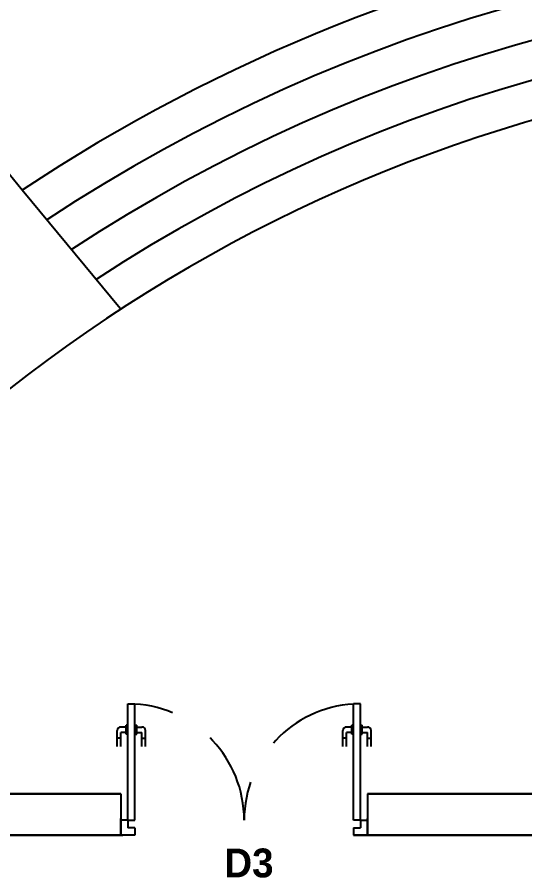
# Model space of a CAD drawing. Header units: inches. Extents: x 478327 to 492265, y -26791 to -22136.
# Drawn here: x 480458.2 to 480597, y -23206.8 to -22971.5 of the extents above; entities that cross this region are included whole.
import ezdxf

# ---------------------------------------------------------------- set-up
doc = ezdxf.new("R2010")
doc.units = ezdxf.units.IN
doc.header["$MEASUREMENT"] = 0
doc.linetypes.add('DASHED', pattern=[0.75, 0.5, -0.25])
for name, color, linetype in [('Grass', 90, 'Continuous'), ('I-WALL-FULL', 5, 'Continuous'), ('I-WALL-IN', 3, 'Continuous'), ('Parking', 7, 'Continuous')]:
    doc.layers.add(name, color=color, linetype=linetype)
doc.layers.add('I-ANNO-TEXT', color=7, linetype='Continuous', lineweight=18)
doc.styles.add('MICRO', font='')
doc.styles.get('MICRO').set_extended_font_data('MicrogrammaSSi', bold=True)

msp = doc.modelspace()

# ---------------------------------------------------------------- hatches: boundary and pattern name
at = {"layer": 'Grass'}
h = msp.add_hatch(dxfattribs=at)
h.set_pattern_fill('AR-SAND', color=256, scale=1.5)
h.set_pattern_definition([(37.5, (-250199.6223, 13377.2574), (-0.094490037, 2.8902356535), [0, -2.28, 0, -2.55, 0, -2.4375]), (7.5, (-250199.6223, 13377.2574), (2.654665058, 4.233219098), [0, -1.23, 0, -2.055, 0, -0.7875]), (327.5, (-250201.4673, 13377.2574), (4.671212793, 0.00848858), [0, -0.75, 0, -2.7, 0, -3.525]), (317.5, (-250201.4673, 13377.2574), (4.509189907, 1.316513347), [0, -0.375, 0, -1.77, 0, -2.025])])
edge = h.paths.add_edge_path()
edge.add_arc((480717.183, -23405.778), 464.889, 129.57892, 151.49111, ccw=False)
edge.add_line((480420.983, -23047.466), (480447.743, -23079.838))
edge.add_arc((480717.183, -23405.778), 422.889, 129.57892, 148.35205)
edge.add_line((480357.183, -23183.889), (480308.665, -23183.889))
edge = h.paths.add_edge_path()
edge.add_arc((480717.183, -23405.778), 464.889, 28.50889, 50.42108)
edge.add_line((481013.382, -23047.466), (480986.622, -23079.838))
edge.add_arc((480717.183, -23405.778), 422.889, 31.64795, 50.42108, ccw=False)
edge.add_line((481077.183, -23183.889), (481125.701, -23183.889))

# ---------------------------------------------------------------- linework, layer by layer
for p, q in [((480488.439, -23191.089, 6.93), (480488.439, -23159.268, 6.93)), ((480490.368, -23191.089, 6.93), (480490.368, -23159.268, 6.93)), ((480550.153, -23191.089, 6.93), (480550.153, -23159.268, 6.93)), ((480552.082, -23191.089, 6.93), (480552.082, -23159.268, 6.93)), ((480485.546, -23170.915, 6.93), (480485.546, -23166.575, 6.93)), ((480487.957, -23165.611, 6.93), (480486.511, -23165.611, 6.93)), ((480487.957, -23167.54, 6.93), (480487.957, -23165.129, 6.93)), ((480488.439, -23165.129, 6.93), (480487.957, -23165.129, 6.93)), ((480490.368, -23165.129, 6.93), (480490.85, -23165.129, 6.93)), ((480490.85, -23167.54, 6.93), (480490.85, -23165.129, 6.93)), ((480490.85, -23165.611, 6.93), (480492.296, -23165.611, 6.93)), ((480493.261, -23170.915, 6.93), (480493.261, -23166.575, 6.93)), ((480547.261, -23170.915, 6.93), (480547.261, -23166.575, 6.93)), ((480549.671, -23165.611, 6.93), (480548.225, -23165.611, 6.93)), ((480550.153, -23165.129, 6.93), (480549.671, -23165.129, 6.93)), ((480549.671, -23167.54, 6.93), (480549.671, -23165.129, 6.93)), ((480552.082, -23165.129, 6.93), (480552.564, -23165.129, 6.93)), ((480552.564, -23167.54, 6.93), (480552.564, -23165.129, 6.93)), ((480552.564, -23165.611, 6.93), (480554.011, -23165.611, 6.93)), ((480554.975, -23170.915, 6.93), (480554.975, -23166.575, 6.93)), ((480486.511, -23168.664, 6.93), (480485.546, -23168.664, 6.93)), ((480487.957, -23167.057, 6.93), (480486.511, -23167.057, 6.93)), ((480486.511, -23170.915, 6.93), (480486.511, -23167.057, 6.93)), ((480488.439, -23167.54, 6.93), (480487.957, -23167.54, 6.93)), ((480490.368, -23167.54, 6.93), (480490.85, -23167.54, 6.93)), ((480490.85, -23167.057, 6.93), (480492.296, -23167.057, 6.93)), ((480492.296, -23170.915, 6.93), (480492.296, -23167.057, 6.93)), ((480492.296, -23168.664, 6.93), (480493.261, -23168.664, 6.93)), ((480548.225, -23168.664, 6.93), (480547.261, -23168.664, 6.93)), ((480549.671, -23167.057, 6.93), (480548.225, -23167.057, 6.93)), ((480548.225, -23170.915, 6.93), (480548.225, -23167.057, 6.93)), ((480550.153, -23167.54, 6.93), (480549.671, -23167.54, 6.93)), ((480552.082, -23167.54, 6.93), (480552.564, -23167.54, 6.93)), ((480552.564, -23167.057, 6.93), (480554.011, -23167.057, 6.93)), ((480554.011, -23170.915, 6.93), (480554.011, -23167.057, 6.93)), ((480554.011, -23168.664, 6.93), (480554.975, -23168.664, 6.93)), ((479982.873, -23183.889), (480486.511, -23183.889, 2.378)), ((480486.511, -23183.889, 6.93), (480308.665, -23183.889, 6.93)), ((480486.511, -23183.889, 6.93), (480486.511, -23195.139, 6.93)), ((480554.011, -23183.889, 6.93), (480554.011, -23195.139, 6.93)), ((480672.452, -23183.889, 6.93), (480554.011, -23183.889, 6.93)), ((480554.011, -23183.889, 2.697), (480672.452, -23183.889, 3.256)), ((480488.439, -23191.089, 6.93), (480486.511, -23191.089, 6.93)), ((480488.439, -23191.089, 6.93), (480490.368, -23191.089, 6.93)), ((480488.439, -23191.089, 6.93), (480488.439, -23193.211, 6.93)), ((480488.439, -23191.089, 6.93), (480488.439, -23193.211, 6.93)), ((480552.082, -23191.089, 6.93), (480550.153, -23191.089, 6.93)), ((480552.082, -23191.089, 6.93), (480552.082, -23193.211, 6.93)), ((480552.082, -23191.089, 6.93), (480552.082, -23193.211, 6.93)), ((480552.082, -23191.089, 6.93), (480554.011, -23191.089, 6.93)), ((479982.873, -23195.139, 6.93), (480486.511, -23195.139, 6.93)), ((480486.511, -23195.139, 6.93), (480487.051, -23195.139, 6.93)), ((480490.368, -23195.139, 6.93), (480486.511, -23195.139, 6.93)), ((480490.368, -23193.211, 6.93), (480488.439, -23193.211, 6.93)), ((480490.368, -23193.211, 6.93), (480490.368, -23195.139, 6.93)), ((480550.153, -23193.211, 6.93), (480550.153, -23195.139, 6.93)), ((480550.153, -23193.211, 6.93), (480552.082, -23193.211, 6.93)), ((480550.153, -23195.139, 6.93), (480554.011, -23195.139, 6.93)), ((480554.011, -23192.889, 6.93), (480554.01, -23192.889, 6.93)), ((480554.01, -23195.139, 6.93), (480672.739, -23195.139, 6.93))]:
    msp.add_line(p, q)
at = {"elevation": 6.93}
for points in [[(480488.439, -23159.268), (480490.368, -23159.268)], [(480552.082, -23159.268), (480550.153, -23159.268)]]:
    msp.add_lwpolyline(points, dxfattribs=at)
for centre, radius, start, end in [((480717.183, -23405.778, 6.93), 464.889, 28.50885, 123.65254), ((480717.183, -23405.778, 6.93), 454.389, 50.42105, 123.51508), ((480717.183, -23405.778, 6.93), 443.889, 50.42105, 123.37109), ((480717.183, -23405.778, 6.93), 433.389, 50.42105, 123.22007), ((480717.183, -23405.778, 6.93), 422.889, 31.64795, 148.35205), ((480486.511, -23166.575, 6.93), 0.964, 90, 180), ((480492.296, -23166.575, 6.93), 0.964, 0, 90), ((480548.225, -23166.575, 6.93), 0.964, 90, 180), ((480554.011, -23166.575, 6.93), 0.964, 0, 90)]:
    msp.add_arc(centre, radius, start, end)
at = {"linetype": 'DASHED', "ltscale": 50}
for centre, start, end in [((480488.439, -23191.089, 6.93), 0, 86.5254), ((480552.082, -23191.089, 6.93), 93.4746, 180)]:
    msp.add_arc(centre, 31.821, start, end, dxfattribs=at)
at = {"layer": 'I-WALL-FULL'}
for p, q in [((480486.511, -23183.889, 6.93), (480119.49, -23183.889, 6.93)), ((480486.511, -23183.889, 6.93), (480377.267, -23183.889, 6.93)), ((480672.452, -23183.889, 6.93), (480554.011, -23183.889, 6.93)), ((480672.452, -23183.889, 6.93), (480554.011, -23183.889, 6.93)), ((480490.368, -23195.139, 6.93), (479982.873, -23195.139, 6.93)), ((480672.739, -23195.139, 6.93), (480550.153, -23195.139, 6.93))]:
    msp.add_line(p, q, dxfattribs=at)
at = {"layer": 'I-WALL-IN'}
for p, q in [((480486.51, -23195.139, 6.93), (480486.51, -23190.639, 6.93)), ((480554.01, -23195.139, 6.93), (480554.01, -23190.64, 6.93))]:
    msp.add_line(p, q, dxfattribs=at)
at = {"layer": 'Parking'}
for p, q in [((480459.562, -23018.799, 6.93), (480432.802, -22986.427, 6.93)), ((480486.322, -23051.17, 6.93), (480459.562, -23018.799, 6.93))]:
    msp.add_line(p, q, dxfattribs=at)

# ---------------------------------------------------------------- texts
at = {"layer": 'I-ANNO-TEXT', "insert": (480514.835, -23198.826, 6.93), "char_height": 7.875, "attachment_point": 1, "style": 'MICRO'}
msp.add_mtext_dynamic_manual_height_columns('{\\fBahnschrift Light|b1|i0|c0|p34;D3}', width=7.40993, gutter_width=1.5, heights=[0], dxfattribs=at)

doc.saveas('drawing.dxf')
